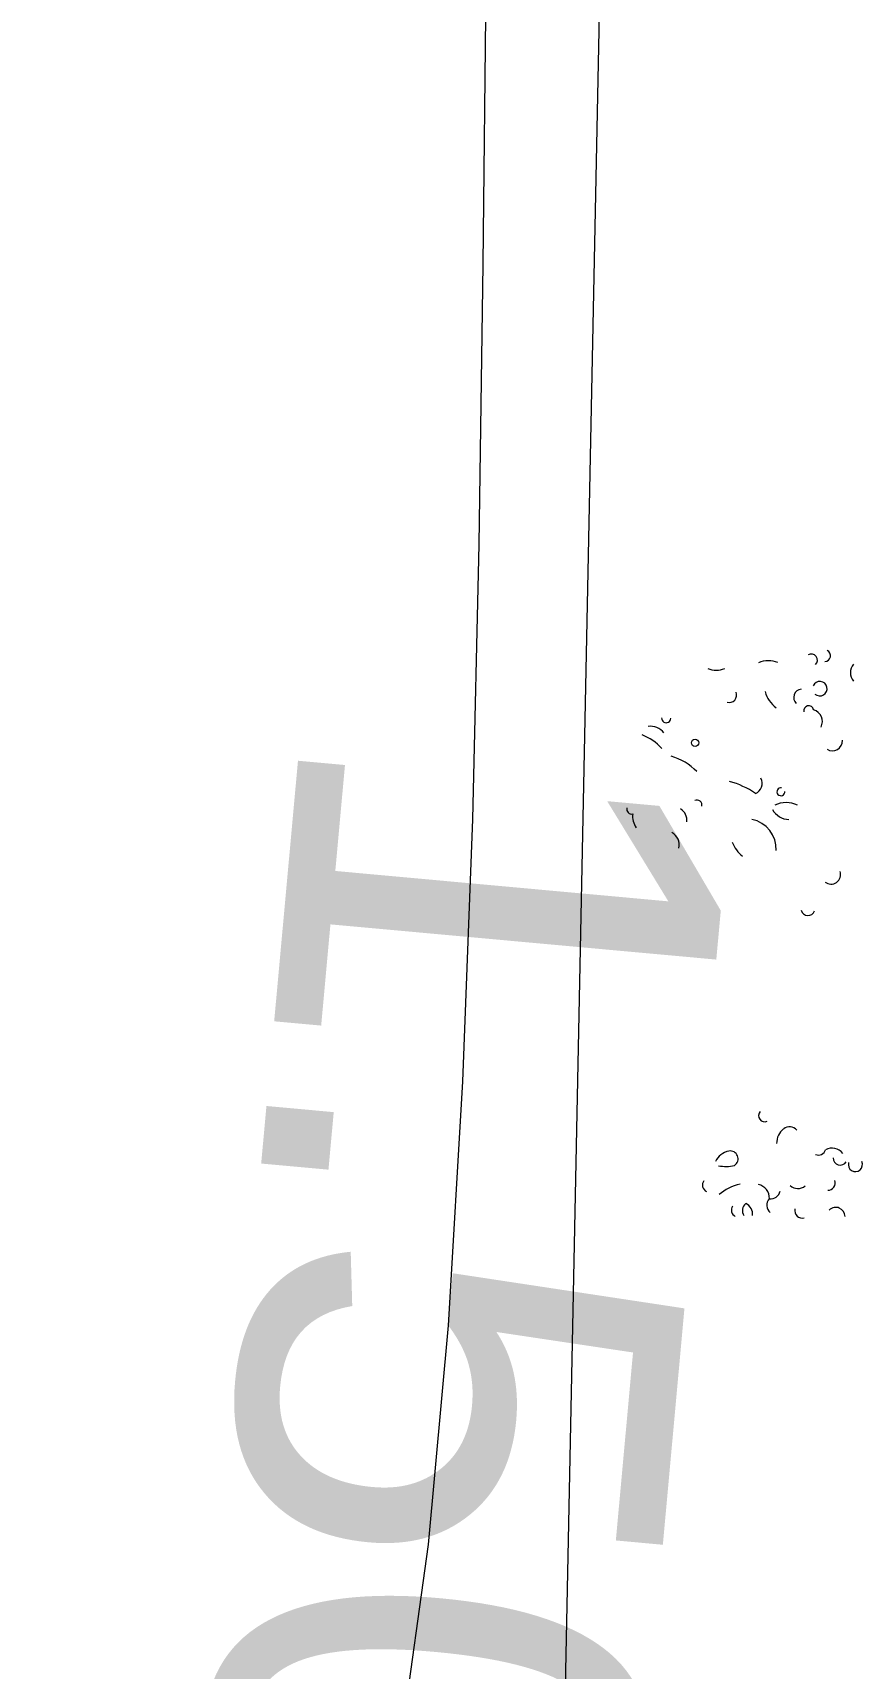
# Model space of a CAD drawing. Header units: millimetres. Extents: x -24439 to 198341, y -52871 to 149926.
# Drawn here: x 143679 to 144825, y 97316 to 99574 of the extents above; entities that cross this region are included whole.
import ezdxf

# ---------------------------------------------------------------- set-up
doc = ezdxf.new("R2010")
doc.units = ezdxf.units.MM
doc.linetypes.add('NET VAN', pattern=[1.06, 0.53, -0.53])
for name, color, linetype, lineweight in [('A-DETL-GENF-2', 9, 'NET VAN', 9), ('G-IMPT-1', 9, 'Continuous', 9), ('G-IMPT-6', 7, 'Continuous', 9)]:
    doc.layers.add(name, color=color, linetype=linetype, lineweight=lineweight)
doc.styles.add('Arial_1', font='arial_0.ttf', dxfattribs={"height": 600})

# ---------------------------------------------------------------- blocks, each defined once
blk = doc.blocks.new('NCV_TKCS_251209_TONG THE HIEN TRANG SAN DUONG - NCV_TKCS_HIEN TRANG_251209a_dwg_CX-1613001-TKCS_MB ĐỊNH VỊ CAO ĐỘ THIẾT KẾ')
at = {"layer": 'G-IMPT-1'}
blk.add_circle((-2094.9, 4568.9), 8.39, dxfattribs=at)
for centre, radius, start, end in [((-1867.3, 4846.9), 13.4, 287.718, 80.4549), ((-1893.8, 4828.4), 14, 328.731, 137.5319), ((-1770.8, 4835), 29.8, 155.996, 237.401), ((-1970.3, 4739.4), 61.4, 85.5566, 128.2978), ((-1855.9, 4771), 16.7, 244.109, 174.0039), ((-2112.3, 4795.5), 54.6, 265.845, 307.554), ((-1888.6, 4739.7), 19.9, 113.929, 240.044), ((-2051.7, 4696.9), 17.3, 271.842, 38.125), ((-1918.2, 4763.5), 66.8, 212.017, 251.404), ((-1865.8, 4714.7), 11.7, 30.536, 206.686), ((-1856.1, 4691.9), 28.7, 350.4059, 89.2036), ((-1793.6, 4664.5), 22.9, 254.025, 19.67), ((-2174.9, 4604.3), 10.6, 195.254, 15.254), ((-2192.8, 4540.3), 37.2, 52.699, 116.4193), ((-2225.8, 4433.8), 117.8, 58.7469, 85.6149), ((-2136.6, 4389.2), 134.2, 61.054, 90.8743), ((-1944, 4516.7), 25, 308.932, 45.342), ((-1873.4, 4518), 9.08, 95.738, 22.332), ((-1987.1, 4318.4), 188.3, 71.809, 91.9303), ((-1838, 4441.2), 58.8, 80.0621, 132.9468), ((-2049.1, 4433.5), 11, 2.479, 133.9177), ((-1848.3, 4506.9), 46.3, 226.862, 283.897), ((-2091.4, 4383.2), 31.6, 11.2789, 74.138), ((-1912.9, 4367.3), 70.8, 15.072, 94.9444), ((-2190.6, 4380.6), 11.3, 182.619, 299.268), ((-2138.5, 4379.7), 47.5, 190.919, 231.009), ((-1888.6, 4418), 72.8, 216.719, 248.468), ((-1708, 4368.9), 22.1, 248.202, 36.049), ((-2093.1, 4323.8), 32.7, 3.95, 78.42), ((-1736, 4278.6), 16.1, 211.26, 356.813), ((-1693.9, 3793.6), 14.3, 155.659, 310.602), ((-1610.5, 3753.1), 40.9, 144.083, 198.855), ((-1626, 3765.6), 21, 54.578, 146.6615), ((-1514.8, 3735.7), 32.2, 55.495, 134.8931), ((-1553.7, 3757.7), 16.1, 261.131, 2.843), ((-1499.4, 3750.8), 16.7, 198.435, 341.565), ((-1461.8, 3745.6), 16.2, 180.334, 43.27), ((-1729.6, 3653.7), 42.8, 117.8825, 171.683), ((-1741.5, 3675.2), 18.3, 320.723, 116.5967), ((-1510, 3687.2), 16.7, 284.18, 36.511), ((-1769.9, 3736.8), 84.6, 274.873, 300.178), ((-1580.4, 3681), 27.2, 245.83, 325.218), ((-1646.5, 3527.8), 113.6, 119.8677, 147.3381), ((-1660.1, 3605.2), 32.5, 14.662, 93.6636), ((-1632, 3635.1), 22, 278.473, 6.39), ((-1470.4, 3618), 21.4, 17.864, 151.2556), ((-1768.6, 3604.3), 17.3, 161.86, 258.653), ((-1660.5, 3575.3), 20.5, 144.114, 231.075), ((-1680.9, 3561.1), 26.4, 8.3439, 81.656), ((-1609.7, 3603.5), 21.4, 152.66, 248.451), ((-1548.7, 3608.7), 16.8, 183.181, 303.691), ((-1689.3, 3568), 16.3, 164.291, 260.651)]:
    blk.add_arc(centre, radius, start, end, dxfattribs=at)
blk = doc.blocks.new('NCV_TKCS_251209_TONG THE HIEN TRANG SAN DUONG - NCV_TKCS_HIEN TRANG_251209a_dwg-1612995-TKCS_MB ĐỊNH VỊ CAO ĐỘ THIẾT KẾ')
at = {"layer": 'G-IMPT-1', "flags": 128}
for points in [[(563633795.4, 1144983892.4), (563632842, 1144987228), (563628322, 1145001121), (563621443.2, 1145024145.7), (563617911.8, 1145035632.8), (563612430, 1145053330), (563609036.9, 1145064493.7), (563606296.8, 1145072376.5), (563601696, 1145088856), (563597882, 1145088677), (563595394.2, 1145091035.9)], [(563604050.4, 1145077924), (563603989.8, 1145078222.7), (563603941.7, 1145078495.4), (563603906.3, 1145078743.4), (563603883.6, 1145078967.8), (563603873, 1145079170.8), (563603870.9, 1145079359), (563603873, 1145079540.2), (563603875.2, 1145079721.9), (563603873, 1145079912), (563603862.3, 1145080118), (563603838.7, 1145080347.6), (563603798, 1145080608.6), (563603737.2, 1145080906), (563603659.1, 1145081234.3), (563603567.5, 1145081585.4), (563603466.6, 1145081951.1), (563603360.4, 1145082323.4), (563603252.8, 1145082694.2)]]:
    blk.add_lwpolyline(points, dxfattribs=at)
at = {"xscale": 0.5999999999997676, "yscale": 0.5999999999997676, "zscale": 0.5999999999997676, "rotation": 0.0005022315763634679}
blk.add_blockref('NCV_TKCS_251209_TONG THE HIEN TRANG SAN DUONG - NCV_TKCS_HIEN TRANG_251209a_dwg_CX-1613001-TKCS_MB ĐỊNH VỊ CAO ĐỘ THIẾT KẾ', (563605088, 1145079033.4), dxfattribs=at)
at = {"layer": 'G-IMPT-6', "insert": (563604098.3, 1145080748.2), "char_height": 600, "width": 2511.846, "attachment_point": 2, "rotation": 281.5462, "line_spacing_factor": 0.941778, "style": 'Arial_1'}
blk.add_mtext('1.500', dxfattribs=at)
blk = doc.blocks.new('NCV_TKCS_251209_TONG THE HIEN TRANG SAN DUONG - NCV_TKCS_251209_TONG THE HIEN TRANG SAN DUONG-1605292-TKCS_MB ĐỊNH VỊ CAO ĐỘ THIẾT KẾ')
at = {"rotation": 343.2379237072182}
blk.add_blockref('NCV_TKCS_251209_TONG THE HIEN TRANG SAN DUONG - NCV_TKCS_HIEN TRANG_251209a_dwg-1612995-TKCS_MB ĐỊNH VỊ CAO ĐỘ THIẾT KẾ', (-869777547.7, -933796958.8), dxfattribs=at)

msp = doc.modelspace()

# ---------------------------------------------------------------- block references
at = {"layer": 'A-DETL-GENF-2'}
msp.add_blockref('NCV_TKCS_251209_TONG THE HIEN TRANG SAN DUONG - NCV_TKCS_251209_TONG THE HIEN TRANG SAN DUONG-1605292-TKCS_MB ĐỊNH VỊ CAO ĐỘ THIẾT KẾ', (26103.5, 9888.2), dxfattribs=at)

doc.saveas('drawing.dxf')
